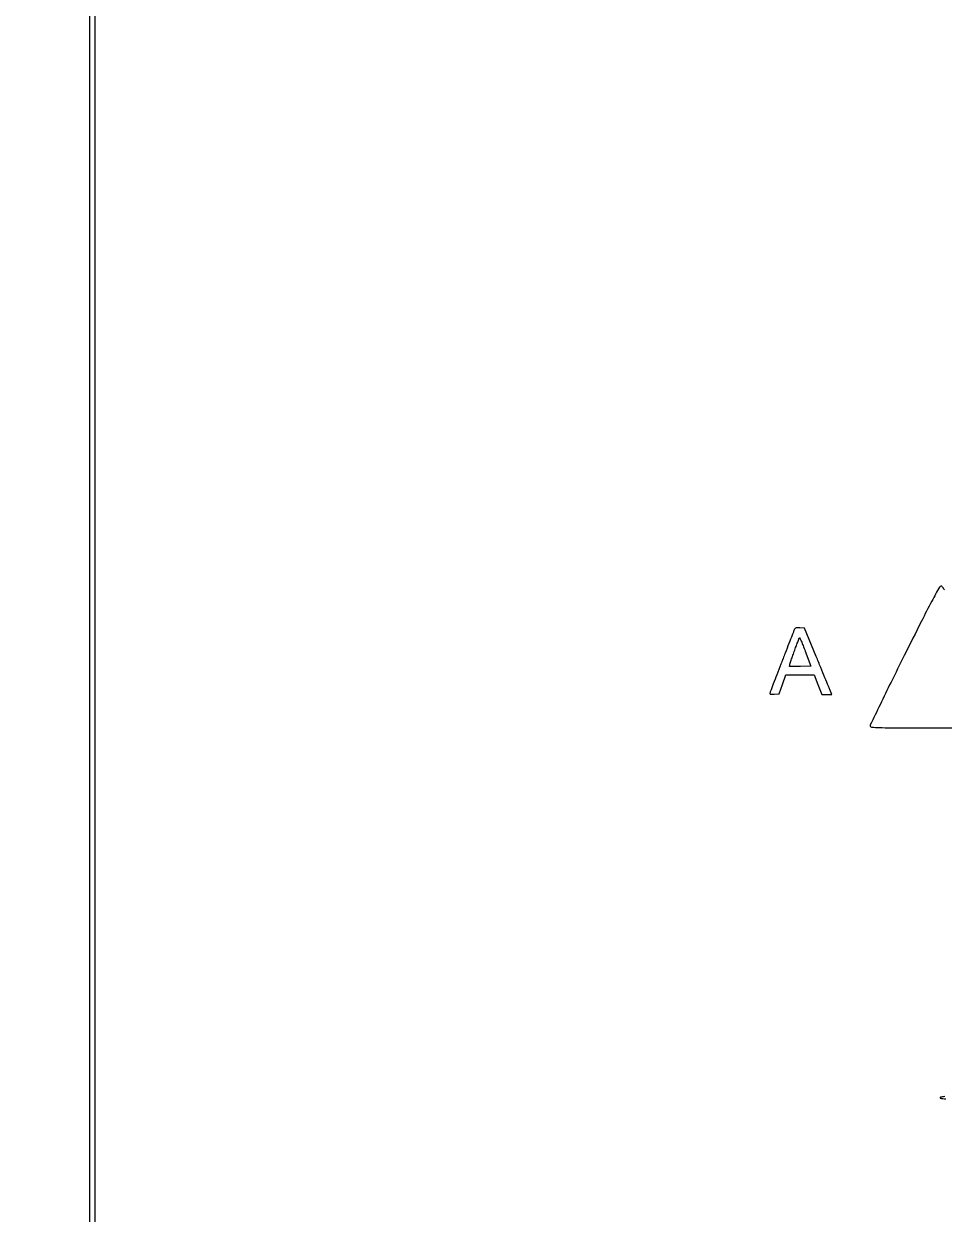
# Model space of a CAD drawing. Extents: x 0 to 836, y 5 to 589.
# Drawn here: x 0 to 67.6, y 155.1 to 242.5 of the extents above; entities that cross this region are included whole.
import ezdxf

# ---------------------------------------------------------------- set-up
doc = ezdxf.new("R2010")
doc.units = 0
doc.header["$MEASUREMENT"] = 0

msp = doc.modelspace()

# ---------------------------------------------------------------- linework, layer by layer
for points in [[(201.712326, 537.783562, -0.000001), (217.055896, 537.76491, -0.426088)], [(546.939, 229.3929, -0.000106), (546.943559, 250.949215, -0.000176), (546.957638, 269.095817, -0.000001), (546.976289, 285.583213, -0.415883)], [(836.0595, 588.6891), (420.497259, 588.710259, 0.000013), (261.145696, 588.714318, 0.000021), (126.989856, 588.708632), (4.934769, 588.698274, 0.19889), (4.878609, 588.675009, 0.198853), (4.855343, 588.618859), (4.83877, 516.273901, 0.000036), (4.826254, 436.744061, 0.000021), (4.8222, 342.282364), (4.8222, 95.946129), (4.469225, 95.920114, 0.031904), (4.160456, 95.877435, 0.315999), (4.075312, 95.787407, 0.415411), (4.137995, 95.703578, 0.035338), (4.43445, 95.6826), (4.8222, 95.6826), (4.8222, 50.2101), (4.8222, 4.7376), (420.462, 4.7376), (836.1018, 4.7376)], [(201.712326, 185.847562, -0.000001), (217.055896, 185.82891, -0.426088)], [(604.852986, 529.408162, -0.000002), (620.423836, 529.389509, -0.550615)], [(238.738155, 529.614638, -0.000002), (224.300981, 529.63329, -0.415836)], [(308.18842, 529.408162, -0.000002), (322.638019, 529.38951, -0.415836)], [(531.796111, 538.074638, -0.000002), (517.6951, 538.093291, -0.426056)], [(413.368417, 538.074638, -0.000002), (399.676779, 538.093291, -0.415815)], [(206.267293, 233.405114, -0.000001), (217.051222, 233.389599, -0.0589)], [(77.850638, 481.579418, -0.000002), (77.869294, 494.031443, -0.550517)], [(336.166934, 548.220763, -0.000002), (326.827688, 548.233536, -0.413812)], [(77.644162, 421.684687, -0.000002), (77.625507, 409.236574, -0.415775)], [(697.188315, 5.1606), (351.216758, 5.1606), (5.2452, 5.1606), (5.2452, 50.4216), (5.2452, 95.6826), (5.8374, 95.6826, 0.008455), (6.143074, 95.687769, 0.044348), (6.30975, 95.708282, 0.103378), (6.397676, 95.747244, 0.241448), (6.4296, 95.8095, 0.241448), (6.397676, 95.871756, 0.103378), (6.30975, 95.910718, 0.044348), (6.143074, 95.931231, 0.008455), (5.8374, 95.9364), (5.2452, 95.9364), (5.2452, 342.1224), (5.2452, 588.3084), (420.2505, 588.3084), (835.2558, 588.3084)], [(260.324089, 280.728444, -0.000002), (260.333986, 287.287743, -0.41377)], [(77.841889, 210.212758, -0.000002), (77.851786, 217.49274, -0.413814)], [(68.652554, 335.280239, -0.000012), (68.672972, 321.077246, -0.000309)], [(68.688474, 301.604946, -0.000063), (68.690329, 267.04413)], [(68.685311, 167.821549, -0.000006), (68.675408, 163.884038, -0.413474)], [(67.576802, 200.900835, 0.02123), (67.418719, 201.130526, 0.235607), (67.321959, 201.1788, 0.275653), (67.206074, 201.109658, 0.002002), (66.653928, 200.076728, 0.00472), (65.89057, 198.601297, 0.001081), (64.629357, 196.092716, 0.00152), (63.657486, 194.134321, 0.002479), (62.846305, 192.466354, 0.000336), (62.134534, 190.981598, 0.206033), (62.130863, 190.889816, 0.293593), (62.222261, 190.82272, 0.006695), (62.786631, 190.795199, 0.007626), (63.680675, 190.77724, 0.001208), (65.435445, 190.773), (68.6952, 190.773)], [(68.6952, 177.3216, -0.000235), (68.692781, 172.163649, -0.000391)], [(67.605361, 163.697327, 0.023366), (67.421849, 163.677659, 0.020491), (67.283875, 163.650484, 0.346819), (67.257, 163.6164, 0.362128), (67.286414, 163.581113, 0.015813), (67.45687, 163.555453, 0.01954), (67.684502, 163.537497, 0.009911)]]:
    msp.add_lwpolyline(points, format="xyb")
for points in [[(56.484739, 197.805718, 0.002745), (56.39763, 197.584496, 0.000202), (56.162223, 196.976165, 0.000281), (55.882153, 196.250335, 0.000213), (55.57568, 195.453737, -0.000035), (55.275666, 194.673098, -0.000054), (55.015843, 193.9974, -0.000017), (54.790454, 193.411498, -0.001604), (54.757533, 193.326742, 0.22575), (54.761014, 193.277352, 0.201347), (54.801952, 193.245647, 0.070385), (54.898021, 193.233959, 0.013565), (55.073506, 193.242142), (55.433065, 193.2687), (55.68469, 193.96665), (55.936315, 194.6646), (56.973853, 194.6646), (58.011391, 194.6646), (58.2894, 193.9455), (58.567409, 193.2264), (58.935319, 193.2264), (59.30323, 193.2264), (59.159766, 193.58595, 0.00203), (59.065144, 193.820321, 0.000156), (58.808234, 194.448738, 0.000214), (58.50122, 195.198127, 0.000163), (58.164523, 196.0182), (57.312744, 198.0909), (56.965991, 198.116381, 0.022118), (56.751963, 198.122616, 0.140443), (56.648866, 198.091382, 0.135133), (56.57596, 198.009739, 0.019923)], [(57.002056, 195.274633, -0.004353), (56.706486, 195.26775, -0.006794), (56.451897, 195.267498, -0.002496), (56.234182, 195.271328, -0.19305), (56.202898, 195.284702, -0.277892), (56.195155, 195.3159, -0.00188), (56.281318, 195.591924, -0.006536), (56.386667, 195.910458, -0.004044), (56.518357, 196.282069, 0.000354), (56.655485, 196.660142, 0.000491), (56.777868, 196.999345, 0.000303), (56.880423, 197.285015, 0.006174), (56.910316, 197.3718, -0.665061), (56.944472, 197.374457, -0.010535), (57.059568, 197.138357, -0.012799), (57.200211, 196.812025, -0.006683), (57.359479, 196.3989), (57.766677, 195.2991)]]:
    msp.add_lwpolyline(points, format="xyb", close=True)

doc.saveas('drawing.dxf')
